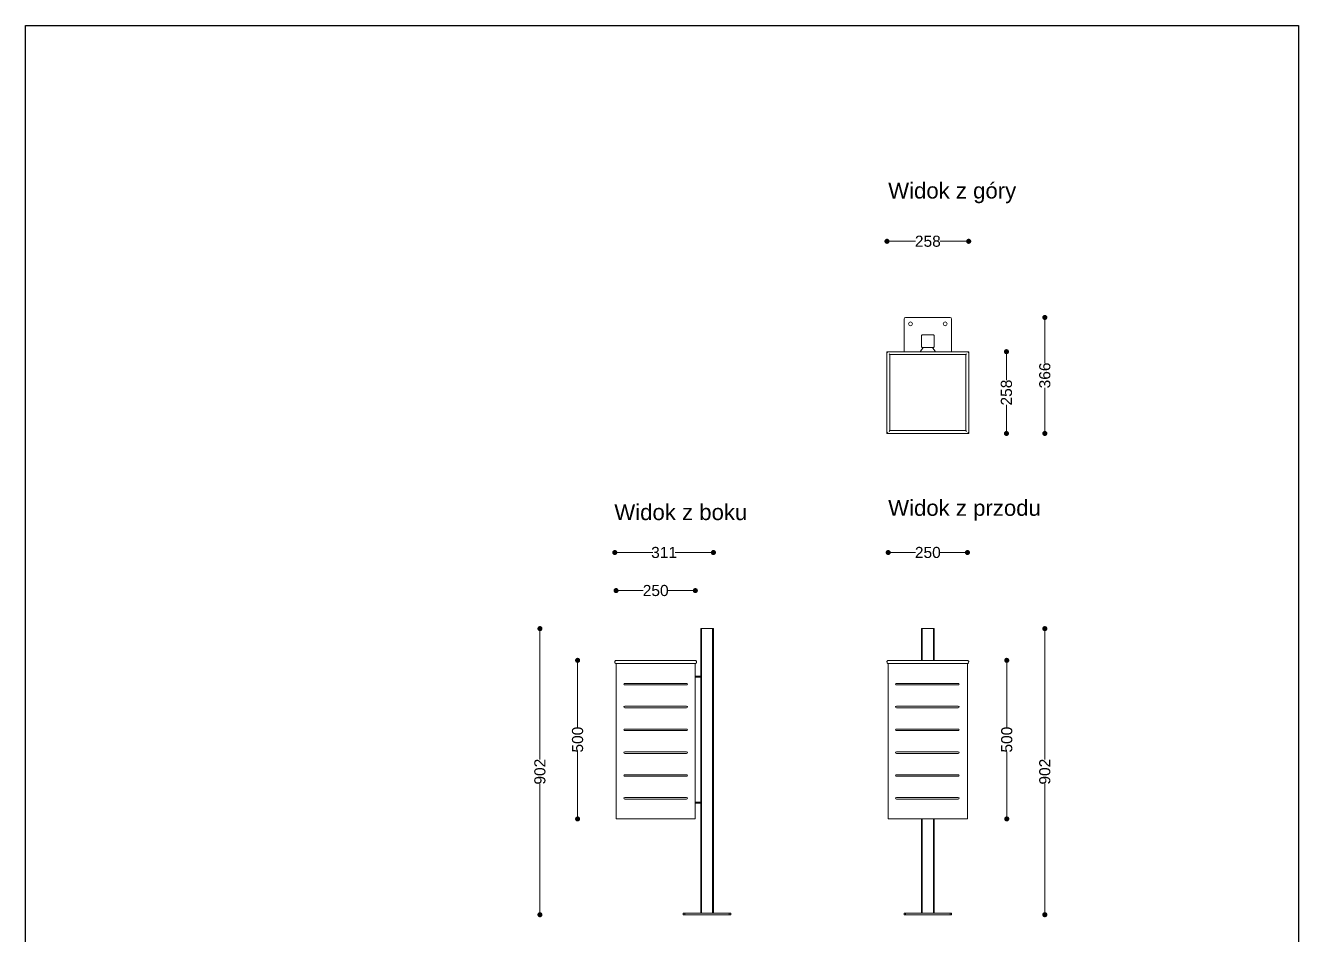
# Model space of a CAD drawing. Header units: millimetres. Extents: x 22206 to 32563, y 11815 to 17262.
# Drawn here: x 22206 to 26220, y 14396 to 17262 of the extents above; entities that cross this region are included whole.
import ezdxf

# ---------------------------------------------------------------- set-up
doc = ezdxf.new("R2010")
doc.units = ezdxf.units.MM
doc.header["$LTSCALE"] = 3
for name, color, linetype, lineweight in [('2D - Rysunki i Obrazki_Nr_pióra__7', 7, 'Continuous', 13), ('Konstrukcja - Belki_Nr_pióra__1', 7, 'Continuous', 13), ('Konstrukcja - Słupy_Nr_pióra__1', 7, 'Continuous', 13)]:
    doc.layers.add(name, color=color, linetype=linetype, lineweight=lineweight)
doc.styles.get("Standard").update_dxf_attribs({"font": 'arial.ttf'})
doc.dimstyles.new('MATEUSZ', dxfattribs={"dimtxt": 35, "dimasz": 16, "dimexe": 0.18, "dimexo": 0.0625, "dimgap": 0.09, "dimtad": 0, "dimdec": 0, "dimdsep": 46, "dimtxsty": 'Standard', "dimblk": 'DOT', "dimcen": 0.09, "dimse1": 1, "dimse2": 1, "dimadec": 0, "dimazin": 0, "dimtfac": 1, "dimtdec": 0, "dimtofl": 0, "dimtmove": 0, "dimatfit": 3, "dimfxl": 1, "dimtolj": 1, "dimtzin": 0, "dimlwd": 9, "dimlwe": 9, "dimarcsym": 0})

# ---------------------------------------------------------------- blocks, each defined once
blk = doc.blocks.new('_Dot')
at = {"color": 0, "linetype": 'ByBlock', "lineweight": -2}
blk.add_line((-0.5, 0), (-1, 0), dxfattribs=at)
at = {"color": 0, "linetype": 'ByBlock', "const_width": 0.5}
blk.add_lwpolyline([(-0.25, 0, 1), (0.25, 0, 1)], format="xyb", close=True, dxfattribs=at)
blk = doc.blocks.new('*D55')
at = {"color": 0, "lineweight": 9, "transparency": 16777216}
for p, q in [((23828.1, 15344.3), (23828.1, 14947.9)), ((23828.1, 14474.3), (23828.1, 14870.7))]:
    blk.add_line(p, q, dxfattribs=at)
at = {"layer": 'Defpoints', "color": 0, "transparency": 16777216}
for p in [(24355.1, 15360.3), (23828.1, 14458.3), (24355.1, 14458.3)]:
    blk.add_point(p, dxfattribs=at)
at = {"color": 0, "lineweight": 9, "transparency": 16777216, "xscale": 16, "yscale": 16, "zscale": 16}
for p, rotation in [((23828.1, 15360.3), 90), ((23828.1, 14458.3), 270)]:
    blk.add_blockref('_Dot', p, dxfattribs=dict(at, rotation=rotation))
at = {"color": 0, "transparency": 16777216, "insert": (23828.1, 14909.3), "char_height": 35, "attachment_point": 5, "rotation": 90}
blk.add_mtext('\\A1;902', dxfattribs=at)
blk = doc.blocks.new('*D56')
at = {"color": 0, "lineweight": 9, "transparency": 16777216}
for p, q in [((23946.9, 15244.3), (23946.9, 15049)), ((23946.9, 14776.3), (23946.9, 14971.6))]:
    blk.add_line(p, q, dxfattribs=at)
at = {"layer": 'Defpoints', "color": 0, "transparency": 16777216}
for p in [(23946.9, 15260.3), (24193.1, 15260.3), (24193.1, 14760.3)]:
    blk.add_point(p, dxfattribs=at)
at = {"color": 0, "lineweight": 9, "transparency": 16777216, "xscale": 16, "yscale": 16, "zscale": 16}
for p, rotation in [((23946.9, 15260.3), 90), ((23946.9, 14760.3), 270)]:
    blk.add_blockref('_Dot', p, dxfattribs=dict(at, rotation=rotation))
at = {"color": 0, "transparency": 16777216, "insert": (23946.9, 15010.3), "char_height": 35, "attachment_point": 5, "rotation": 90}
blk.add_mtext('\\A1;500', dxfattribs=at)
blk = doc.blocks.new('*D57')
at = {"color": 0, "lineweight": 9, "transparency": 16777216}
for p, q in [((24080.2, 15600.3), (24184.3, 15600.3)), ((24359.1, 15600.3), (24255, 15600.3))]:
    blk.add_line(p, q, dxfattribs=at)
at = {"layer": 'Defpoints', "color": 0, "transparency": 16777216}
for p in [(24375.1, 15600.3), (24064.2, 15256.8), (24375.1, 15256.8)]:
    blk.add_point(p, dxfattribs=at)
at = {"color": 0, "lineweight": 9, "transparency": 16777216, "xscale": 16, "yscale": 16, "zscale": 16, "rotation": 180}
blk.add_blockref('_Dot', (24064.2, 15600.3), dxfattribs=at)
at = {"color": 0, "lineweight": 9, "transparency": 16777216, "xscale": 16, "yscale": 16, "zscale": 16}
blk.add_blockref('_Dot', (24375.1, 15600.3), dxfattribs=at)
at = {"color": 0, "transparency": 16777216, "insert": (24219.6, 15600.3), "char_height": 35, "attachment_point": 5}
blk.add_mtext('\\A1;311', dxfattribs=at)
blk = doc.blocks.new('*D58')
at = {"color": 0, "lineweight": 9, "transparency": 16777216}
for p, q in [((24084.1, 15480.3), (24154.1, 15480.3)), ((24302.1, 15480.3), (24232.1, 15480.3))]:
    blk.add_line(p, q, dxfattribs=at)
at = {"layer": 'Defpoints', "color": 0, "transparency": 16777216}
for p in [(24318.1, 15480.3), (24068.1, 15250.3), (24318.1, 15250.3)]:
    blk.add_point(p, dxfattribs=at)
at = {"color": 0, "lineweight": 9, "transparency": 16777216, "xscale": 16, "yscale": 16, "zscale": 16, "rotation": 180}
blk.add_blockref('_Dot', (24068.1, 15480.3), dxfattribs=at)
at = {"color": 0, "lineweight": 9, "transparency": 16777216, "xscale": 16, "yscale": 16, "zscale": 16}
blk.add_blockref('_Dot', (24318.1, 15480.3), dxfattribs=at)
at = {"color": 0, "transparency": 16777216, "insert": (24193.1, 15480.3), "char_height": 35, "attachment_point": 5}
blk.add_mtext('\\A1;250', dxfattribs=at)
blk = doc.blocks.new('*D59')
at = {"color": 0, "lineweight": 9, "transparency": 16777216}
for p, q in [((25420.1, 15344.3), (25420.1, 14947.9)), ((25420.1, 14474.3), (25420.1, 14870.7))]:
    blk.add_line(p, q, dxfattribs=at)
at = {"layer": 'Defpoints', "color": 0, "transparency": 16777216}
for p in [(25051.2, 15360.3), (25051.2, 14458.3), (25420.1, 14458.3)]:
    blk.add_point(p, dxfattribs=at)
at = {"color": 0, "lineweight": 9, "transparency": 16777216, "xscale": 16, "yscale": 16, "zscale": 16}
for p, rotation in [((25420.1, 15360.3), 90), ((25420.1, 14458.3), 270)]:
    blk.add_blockref('_Dot', p, dxfattribs=dict(at, rotation=rotation))
at = {"color": 0, "transparency": 16777216, "insert": (25420.1, 14909.3), "char_height": 35, "attachment_point": 5, "rotation": 90}
blk.add_mtext('\\A1;902', dxfattribs=at)
blk = doc.blocks.new('*D60')
at = {"color": 0, "lineweight": 9, "transparency": 16777216}
for p, q in [((25300.1, 15244.3), (25300.1, 15049)), ((25300.1, 14776.3), (25300.1, 14971.6))]:
    blk.add_line(p, q, dxfattribs=at)
at = {"layer": 'Defpoints', "color": 0, "transparency": 16777216}
for p in [(25051.2, 15260.3), (25300.1, 15260.3), (25051.2, 14760.3)]:
    blk.add_point(p, dxfattribs=at)
at = {"color": 0, "lineweight": 9, "transparency": 16777216, "xscale": 16, "yscale": 16, "zscale": 16}
for p, rotation in [((25300.1, 15260.3), 90), ((25300.1, 14760.3), 270)]:
    blk.add_blockref('_Dot', p, dxfattribs=dict(at, rotation=rotation))
at = {"color": 0, "transparency": 16777216, "insert": (25300.1, 15010.3), "char_height": 35, "attachment_point": 5, "rotation": 90}
blk.add_mtext('\\A1;500', dxfattribs=at)
blk = doc.blocks.new('*D61')
at = {"color": 0, "lineweight": 9, "transparency": 16777216}
for p, q in [((24942.2, 15600.3), (25012.2, 15600.3)), ((25160.2, 15600.3), (25090.2, 15600.3))]:
    blk.add_line(p, q, dxfattribs=at)
at = {"layer": 'Defpoints', "color": 0, "transparency": 16777216}
for p in [(25176.2, 15600.3), (24926.2, 15250.3), (25176.2, 15250.3)]:
    blk.add_point(p, dxfattribs=at)
at = {"color": 0, "lineweight": 9, "transparency": 16777216, "xscale": 16, "yscale": 16, "zscale": 16, "rotation": 180}
blk.add_blockref('_Dot', (24926.2, 15600.3), dxfattribs=at)
at = {"color": 0, "lineweight": 9, "transparency": 16777216, "xscale": 16, "yscale": 16, "zscale": 16}
blk.add_blockref('_Dot', (25176.2, 15600.3), dxfattribs=at)
at = {"color": 0, "transparency": 16777216, "insert": (25051.2, 15600.3), "char_height": 35, "attachment_point": 5}
blk.add_mtext('\\A1;250', dxfattribs=at)
blk = doc.blocks.new('*D62')
at = {"color": 0, "lineweight": 9, "transparency": 16777216}
for p, q in [((25420.1, 16325.5), (25420.1, 16197.3)), ((25420.1, 15991.6), (25420.1, 16119.9))]:
    blk.add_line(p, q, dxfattribs=at)
at = {"layer": 'Defpoints', "color": 0, "transparency": 16777216}
for p in [(25051.1, 16341.5), (25051.1, 15975.6), (25420.1, 15975.6)]:
    blk.add_point(p, dxfattribs=at)
at = {"color": 0, "lineweight": 9, "transparency": 16777216, "xscale": 16, "yscale": 16, "zscale": 16}
for p, rotation in [((25420.1, 16341.5), 90), ((25420.1, 15975.6), 270)]:
    blk.add_blockref('_Dot', p, dxfattribs=dict(at, rotation=rotation))
at = {"color": 0, "transparency": 16777216, "insert": (25420.1, 16158.6), "char_height": 35, "attachment_point": 5, "rotation": 90}
blk.add_mtext('\\A1;366', dxfattribs=at)
blk = doc.blocks.new('*D63')
at = {"color": 0, "lineweight": 9, "transparency": 16777216}
for p, q in [((25299.1, 16217.5), (25299.1, 16143.7)), ((25299.1, 15991.6), (25299.1, 16065.5))]:
    blk.add_line(p, q, dxfattribs=at)
at = {"layer": 'Defpoints', "color": 0, "transparency": 16777216}
for p in [(25180.1, 16233.5), (25180.1, 15975.6), (25299.1, 15975.6)]:
    blk.add_point(p, dxfattribs=at)
at = {"color": 0, "lineweight": 9, "transparency": 16777216, "xscale": 16, "yscale": 16, "zscale": 16}
for p, rotation in [((25299.1, 16233.5), 90), ((25299.1, 15975.6), 270)]:
    blk.add_blockref('_Dot', p, dxfattribs=dict(at, rotation=rotation))
at = {"color": 0, "transparency": 16777216, "insert": (25299.1, 16104.6), "char_height": 35, "attachment_point": 5, "rotation": 90}
blk.add_mtext('\\A1;258', dxfattribs=at)
blk = doc.blocks.new('*D64')
at = {"color": 0, "lineweight": 9, "transparency": 16777216}
for p, q in [((24938.3, 16581.5), (25012.1, 16581.5)), ((25164.1, 16581.5), (25090.3, 16581.5))]:
    blk.add_line(p, q, dxfattribs=at)
at = {"layer": 'Defpoints', "color": 0, "transparency": 16777216}
for p in [(25180.1, 16581.5), (24922.3, 16233.5), (25180.1, 16233.5)]:
    blk.add_point(p, dxfattribs=at)
at = {"color": 0, "lineweight": 9, "transparency": 16777216, "xscale": 16, "yscale": 16, "zscale": 16, "rotation": 180}
blk.add_blockref('_Dot', (24922.3, 16581.5), dxfattribs=at)
at = {"color": 0, "lineweight": 9, "transparency": 16777216, "xscale": 16, "yscale": 16, "zscale": 16}
blk.add_blockref('_Dot', (25180.1, 16581.5), dxfattribs=at)
at = {"color": 0, "transparency": 16777216, "insert": (25051.2, 16581.5), "char_height": 35, "attachment_point": 5}
blk.add_mtext('\\A1;258', dxfattribs=at)

msp = doc.modelspace()

# ---------------------------------------------------------------- linework, layer by layer
msp.add_lwpolyline([(22206, 17262), (26220, 17262), (26220, 11814.5), (22206, 11814.5)], close=True)
at = {"layer": '2D - Rysunki i Obrazki_Nr_pióra__7', "linetype": 'Continuous'}
for p, q in [((24095.6, 15187.8), (24290.6, 15187.8)), ((24290.6, 15182.8), (24095.6, 15182.8)), ((24952.2, 15187.8), (25147.2, 15187.8)), ((25147.2, 15182.8), (24952.2, 15182.8)), ((24095.6, 15115.8), (24290.6, 15115.8)), ((24290.6, 15110.8), (24095.6, 15110.8)), ((24952.2, 15115.8), (25147.2, 15115.8)), ((25147.2, 15110.8), (24952.2, 15110.8)), ((24095.6, 15043.8), (24290.6, 15043.8)), ((24290.6, 15038.8), (24095.6, 15038.8)), ((24952.2, 15043.8), (25147.2, 15043.8)), ((25147.2, 15038.8), (24952.2, 15038.8)), ((24095.6, 14971.8), (24290.6, 14971.8)), ((24290.6, 14966.8), (24095.6, 14966.8)), ((24952.2, 14971.8), (25147.2, 14971.8)), ((25147.2, 14966.8), (24952.2, 14966.8)), ((24095.6, 14899.8), (24290.6, 14899.8)), ((24290.6, 14894.8), (24095.6, 14894.8)), ((24952.2, 14899.8), (25147.2, 14899.8)), ((25147.2, 14894.8), (24952.2, 14894.8)), ((24095.6, 14827.8), (24290.6, 14827.8)), ((24290.6, 14822.8), (24095.6, 14822.8)), ((24952.2, 14827.8), (25147.2, 14827.8)), ((25147.2, 14822.8), (24952.2, 14822.8))]:
    msp.add_line(p, q, dxfattribs=at)
for centre, start, end in [((24095.6, 15185.3), 90, 270), ((24290.6, 15185.3), 270, 90), ((24952.2, 15185.3), 90, 270), ((25147.2, 15185.3), 270, 90), ((24095.6, 15113.3), 90, 270), ((24290.6, 15113.3), 270, 90), ((24952.2, 15113.3), 90, 270), ((25147.2, 15113.3), 270, 90), ((24095.6, 15041.3), 90, 270), ((24290.6, 15041.3), 270, 90), ((24952.2, 15041.3), 90, 270), ((25147.2, 15041.3), 270, 90), ((24095.6, 14969.3), 90, 270), ((24290.6, 14969.3), 270, 90), ((24952.2, 14969.3), 90, 270), ((25147.2, 14969.3), 270, 90), ((24095.6, 14897.3), 90, 270), ((24290.6, 14897.3), 270, 90), ((24952.2, 14897.3), 90, 270), ((25147.2, 14897.3), 270, 90), ((24095.6, 14825.3), 90, 270), ((24290.6, 14825.3), 270, 90), ((24952.2, 14825.3), 90, 270), ((25147.2, 14825.3), 270, 90)]:
    msp.add_arc(centre, 2.5, start, end, dxfattribs=at)
at = {"layer": 'Konstrukcja - Belki_Nr_pióra__1', "linetype": 'Continuous'}
for p, q in [((24922.3, 16233.5), (25180.1, 16233.5)), ((24922.3, 16233.5), (24925, 16230.8)), ((24922.3, 15975.6), (24922.3, 16233.5)), ((24928.9, 16226.9), (24931.6, 16224.1)), ((24931.6, 16224.1), (25170.8, 16224.1)), ((24931.6, 15985), (24931.6, 16224.1)), ((25173.5, 16226.9), (25170.8, 16224.1)), ((25170.8, 16224.1), (25170.8, 15985)), ((25180.1, 16233.5), (25177.4, 16230.8)), ((25180.1, 16233.5), (25180.1, 15975.6)), ((24922.3, 15975.6), (24925, 15978.4)), ((24928.9, 15982.3), (24931.6, 15985)), ((25170.8, 15985), (24931.6, 15985)), ((25173.5, 15982.3), (25170.8, 15985)), ((25180.1, 15975.6), (25177.4, 15978.4)), ((25180.1, 15975.6), (24922.3, 15975.6)), ((24064.2, 15256.8), (24066.9, 15259.7)), ((24064.4, 15252.9), (24064.2, 15256.8)), ((24319.3, 15259.7), (24066.9, 15259.7)), ((24322.1, 15256.8), (24319.3, 15259.7)), ((24321.9, 15252.9), (24322.1, 15256.8)), ((24922.3, 15256.8), (24925, 15259.7)), ((24922.5, 15252.9), (24922.3, 15256.8)), ((25177.4, 15259.7), (24925, 15259.7)), ((25180.1, 15256.8), (25177.4, 15259.7)), ((25179.9, 15252.9), (25180.1, 15256.8)), ((24067.4, 15250.3), (24064.4, 15252.9)), ((24318.9, 15250.3), (24067.4, 15250.3)), ((24318.9, 15250.3), (24321.9, 15252.9)), ((24925.5, 15250.3), (24922.5, 15252.9)), ((25177, 15250.3), (24925.5, 15250.3)), ((25177, 15250.3), (25179.9, 15252.9))]:
    msp.add_line(p, q, dxfattribs=at)
at = {"layer": 'Konstrukcja - Słupy_Nr_pióra__1', "linetype": 'Continuous'}
for p, q in [((24976.1, 16336.5), (24977.6, 16340.1)), ((24977.6, 16340.1), (24981.1, 16341.5)), ((24981.1, 16341.5), (25121.1, 16341.5)), ((25121.1, 16341.5), (25124.7, 16340.1)), ((25124.7, 16340.1), (25126.1, 16336.5)), ((24976.1, 16233.5), (24976.1, 16336.5)), ((24992.2, 16325.5), (24990.4, 16321.2)), ((24990.4, 16321.2), (24992.2, 16317)), ((24996.4, 16327.2), (24992.2, 16325.5)), ((24992.2, 16317), (24996.4, 16315.2)), ((25000.7, 16325.5), (24996.4, 16327.2)), ((24996.4, 16315.2), (25000.7, 16317)), ((25002.4, 16321.2), (25000.7, 16325.5)), ((25000.7, 16317), (25002.4, 16321.2)), ((25101.6, 16325.5), (25099.8, 16321.2)), ((25099.8, 16321.2), (25101.6, 16317)), ((25105.8, 16327.2), (25101.6, 16325.5)), ((25101.6, 16317), (25105.8, 16315.2)), ((25110.1, 16325.5), (25105.8, 16327.2)), ((25105.8, 16315.2), (25110.1, 16317)), ((25111.8, 16321.2), (25110.1, 16325.5)), ((25110.1, 16317), (25111.8, 16321.2)), ((25126.1, 16336.5), (25126.1, 16233.5)), ((25031.9, 16285.8), (25031.1, 16284)), ((25031.1, 16284), (25031.1, 16249)), ((25031.2, 16284.1), (25031.9, 16285.9)), ((25031.2, 16249.1), (25031.2, 16284.1)), ((25031.9, 16285.9), (25033.7, 16286.6)), ((25031.9, 16285.8), (25031.9, 16285.8)), ((25033.7, 16286.6), (25068.7, 16286.6)), ((25068.7, 16286.6), (25070.5, 16285.9)), ((25070.5, 16285.9), (25071.2, 16284.1)), ((25071.2, 16284.1), (25071.2, 16249.1)), ((25026.6, 16233.5), (25036.2, 16246.6)), ((25031.1, 16249), (25031.9, 16247.3)), ((25031.9, 16247.3), (25031.2, 16249.1)), ((25031.9, 16247.3), (25033.6, 16246.5)), ((25033.7, 16246.6), (25031.9, 16247.3)), ((25033.6, 16246.5), (25036.2, 16246.5)), ((25068.7, 16246.6), (25033.7, 16246.6)), ((25066.2, 16246.6), (25075.8, 16233.5)), ((25066.3, 16246.5), (25068.6, 16246.5)), ((25068.6, 16246.5), (25070.4, 16247.3)), ((25070.5, 16247.3), (25068.7, 16246.6)), ((25070.4, 16247.3), (25070.4, 16247.3)), ((25071.2, 16249.1), (25070.5, 16247.3)), ((24335.1, 15360.3), (24335.1, 14463.3)), ((24335.9, 15360.3), (24335.1, 15360.3)), ((24337.6, 15360.3), (24335.9, 15360.3)), ((24337.6, 15360.3), (24337.6, 14463.3)), ((24372.6, 15360.3), (24337.6, 15360.3)), ((24372.6, 15360.3), (24372.6, 14463.3)), ((24374.4, 15360.3), (24372.6, 15360.3)), ((24375.1, 15360.3), (24374.4, 15360.3)), ((24375.1, 15360.3), (24375.1, 14463.3)), ((25031.2, 15360.3), (25031.2, 15259.7)), ((25031.9, 15360.3), (25031.2, 15360.3)), ((25033.7, 15360.3), (25031.9, 15360.3)), ((25033.7, 15360.3), (25033.7, 15259.7)), ((25068.7, 15360.3), (25033.7, 15360.3)), ((25068.7, 15360.3), (25068.7, 15259.7)), ((25070.5, 15360.3), (25068.7, 15360.3)), ((25071.2, 15360.3), (25070.5, 15360.3)), ((25071.2, 15360.3), (25071.2, 15259.7)), ((24068.1, 15250.3), (24068.1, 14760.3)), ((24318.1, 15250.3), (24318.1, 14760.3)), ((24926.2, 15250.3), (24926.2, 14760.3)), ((25176.2, 15250.3), (25176.2, 14760.3)), ((24335.1, 15210.2), (24318.1, 15210.2)), ((24335.1, 15207.2), (24318.1, 15207.2)), ((24335.1, 14813.4), (24318.1, 14813.4)), ((24335.1, 14810.4), (24318.1, 14810.4)), ((24318.1, 14760.3), (24068.1, 14760.3)), ((24927.7, 14760.3), (24926.2, 14760.3)), ((25174.7, 14760.3), (24927.7, 14760.3)), ((25031.2, 14760.3), (25031.2, 14463.3)), ((25033.7, 14760.3), (25033.7, 14463.3)), ((25068.7, 14760.3), (25068.7, 14463.3)), ((25071.2, 14760.3), (25071.2, 14463.3)), ((25176.2, 14760.3), (25174.7, 14760.3)), ((24281.5, 14463.3), (24280.1, 14463.3)), ((24280.1, 14463.3), (24280.1, 14458.3)), ((24281.5, 14458.3), (24280.1, 14458.3)), ((24285.1, 14463.3), (24281.5, 14463.3)), ((24285.1, 14458.3), (24281.5, 14458.3)), ((24425.1, 14463.3), (24285.1, 14463.3)), ((24285.1, 14463.3), (24285.1, 14458.3)), ((24425.1, 14458.3), (24285.1, 14458.3)), ((24428.6, 14463.3), (24425.1, 14463.3)), ((24425.1, 14463.3), (24425.1, 14458.3)), ((24428.6, 14458.3), (24425.1, 14458.3)), ((24430.1, 14463.3), (24428.6, 14463.3)), ((24430.1, 14458.3), (24428.6, 14458.3)), ((24430.1, 14463.3), (24430.1, 14458.3)), ((24976.1, 14463.3), (24976.1, 14458.3)), ((24977.6, 14463.3), (24976.1, 14463.3)), ((24977.6, 14458.3), (24976.1, 14458.3)), ((24981.1, 14463.3), (24977.6, 14463.3)), ((24981.1, 14458.3), (24977.6, 14458.3)), ((25121.1, 14463.3), (24981.1, 14463.3)), ((24981.1, 14463.3), (24981.1, 14458.3)), ((25121.1, 14458.3), (24981.1, 14458.3)), ((25124.7, 14463.3), (25121.1, 14463.3)), ((25121.1, 14463.3), (25121.1, 14458.3)), ((25124.7, 14458.3), (25121.1, 14458.3)), ((25126.1, 14463.3), (25124.7, 14463.3)), ((25126.1, 14458.3), (25124.7, 14458.3)), ((25126.1, 14463.3), (25126.1, 14458.3))]:
    msp.add_line(p, q, dxfattribs=at)

# ---------------------------------------------------------------- texts
at = {"char_height": 50, "attachment_point": 1}
for s, width, insert in [('Widok z góry', 1167.306, (24926.2, 16766.4)), ('Widok z boku', 1056.226, (24062.7, 15752.5)), ('Widok z przodu', 1167.306, (24926.2, 15766))]:
    msp.add_mtext_dynamic_manual_height_columns(s, width=width, gutter_width=1, heights=[0], dxfattribs=dict(at, insert=insert))

# ---------------------------------------------------------------- dimensions: what is measured, and where the dimension line sits
for base, p1, p2, picture, middle in [((25180.1, 16581.5), (24922.3, 16233.5), (25180.1, 16233.5), '*D64', (25051.2, 16581.5)), ((24375.1, 15600.3), (24064.2, 15256.8), (24375.1, 15256.8), '*D57', (24219.6, 15600.3)), ((25176.2, 15600.3), (24926.2, 15250.3), (25176.2, 15250.3), '*D61', (25051.2, 15600.3)), ((24318.1, 15480.3), (24068.1, 15250.3), (24318.1, 15250.3), '*D58', (24193.1, 15480.3))]:
    dim = msp.add_linear_dim(base=base, p1=p1, p2=p2, dimstyle='MATEUSZ')
    dim.commit()
    dim.dimension.update_dxf_attribs({"geometry": picture, "text_midpoint": middle})
for base, p1, p2, picture, middle in [((25420.1, 15975.6), (25051.1, 16341.5), (25051.1, 15975.6), '*D62', (25420.1, 16158.6)), ((25299.1, 15975.6), (25180.1, 16233.5), (25180.1, 15975.6), '*D63', (25299.1, 16104.6)), ((23828.1, 14458.3), (24355.1, 15360.3), (24355.1, 14458.3), '*D55', (23828.1, 14909.3)), ((25420.1, 14458.3), (25051.2, 15360.3), (25051.2, 14458.3), '*D59', (25420.1, 14909.3)), ((23946.9, 15260.3), (24193.1, 14760.3), (24193.1, 15260.3), '*D56', (23946.9, 15010.3)), ((25300.1, 15260.3), (25051.2, 14760.3), (25051.2, 15260.3), '*D60', (25300.1, 15010.3))]:
    dim = msp.add_linear_dim(base=base, p1=p1, p2=p2, angle=90, dimstyle='MATEUSZ')
    dim.commit()
    dim.dimension.update_dxf_attribs({"geometry": picture, "text_midpoint": middle})

doc.saveas('drawing.dxf')
